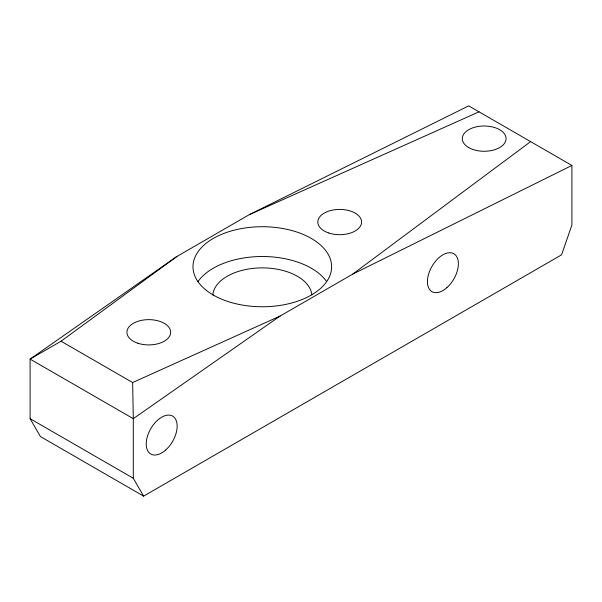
<?xml version="1.0" encoding="UTF-8"?>
<svg xmlns="http://www.w3.org/2000/svg" width="602" height="602" viewBox="0 0 602 602"><rect width="100%" height="100%" fill="white"/><g stroke="black" fill="none" stroke-linecap="round" stroke-linejoin="round"><path stroke-width="0.9" d="M143.622 496.131L40.417 436.548L30.1 418.676L30.1 359.093L176.928 256.444L249.363 214.628L468.702 105.869L571.9 165.452L571.9 225.035L561.583 254.827L143.622 496.131L133.298 478.259L133.298 418.676L280.133 316.027L352.569 274.203L530.618 141.62M61.058 341.214L132.636 382.541L133.298 418.676L30.1 359.093L61.058 341.214L176.928 256.444M352.569 274.203L571.9 165.452M132.636 382.541L280.133 316.027M249.363 214.628L479.019 111.829M30.1 418.676L133.298 478.259M212.762 294.875A49.62 28.648 0 0 1 262.299 267.882A49.62 28.648 0 0 1 311.836 294.875M197.99 281.593A69.328 40.025 0 0 1 262.299 256.505A69.328 40.025 0 0 1 326.615 281.593M213.281 295.04A69.328 40.025 0 0 0 329.264 277.101A69.328 40.025 0 0 0 244.359 228.083A69.328 40.025 0 0 0 213.281 295.04M328.752 232.997A21.89 12.642 0 0 0 361.591 222.055A21.89 12.642 0 0 0 328.752 211.106A21.89 12.642 0 0 0 328.752 232.997M137.835 343.223A21.89 12.642 0 0 0 170.675 332.281A21.89 12.642 0 0 0 137.835 321.333A21.89 12.642 0 0 0 137.835 343.223M446.91 287.651A21.89 12.642 -60 0 0 453.848 253.743A21.89 12.642 -60 0 0 427.947 276.702A21.89 12.642 -60 0 0 446.91 287.651M165.685 450.01A21.89 12.642 -60 0 0 172.623 416.102A21.89 12.642 -60 0 0 146.73 439.069A21.89 12.642 -60 0 0 165.685 450.01M468.702 147.573A21.89 12.642 0 0 0 505.326 141.906A21.89 12.642 0 0 0 478.515 126.428A21.89 12.642 0 0 0 468.702 147.573"/></g></svg>
